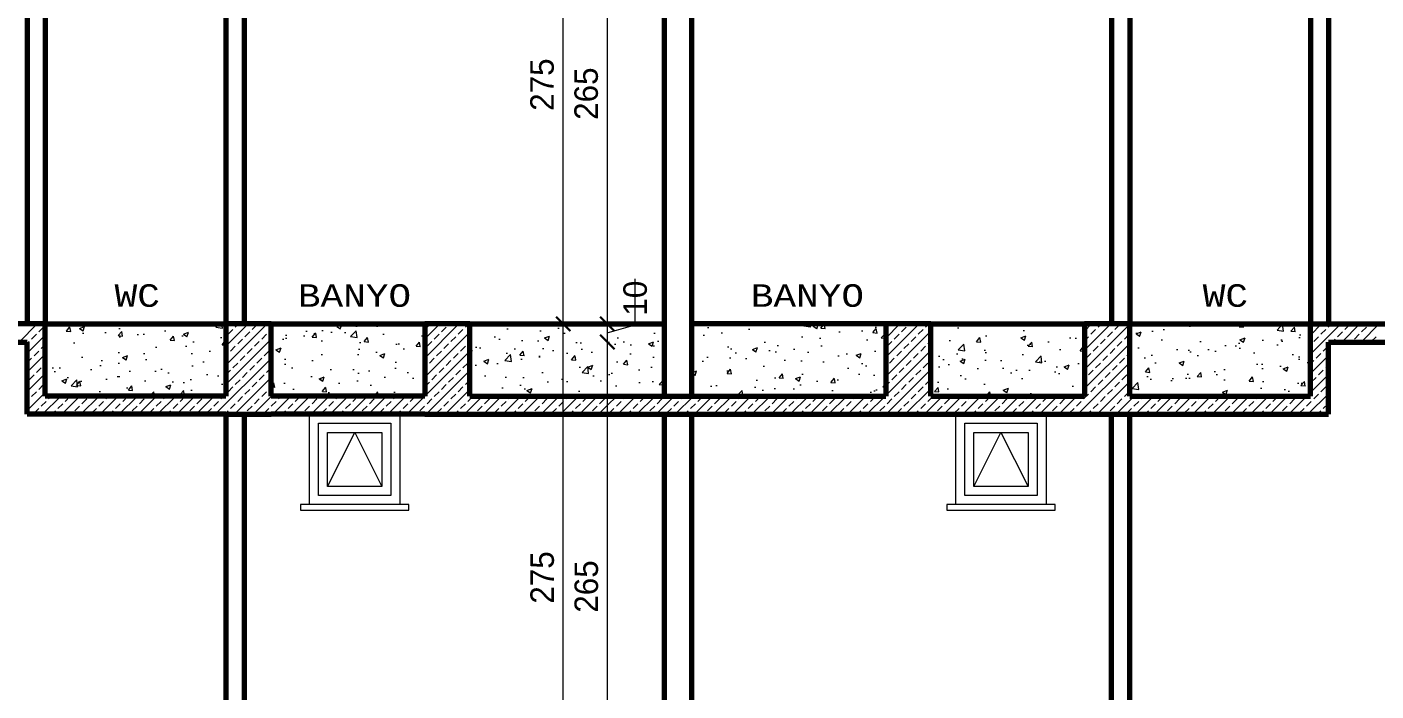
# Model space of a CAD drawing. Header units: millimetres. Extents: x 35860 to 71103, y -11298 to -8385.
# Drawn here: x 56603 to 57350, y -10392 to -10024 of the extents above; entities that cross this region are included whole.
import ezdxf
from ezdxf.enums import TextEntityAlignment as Align

# ---------------------------------------------------------------- set-up
doc = ezdxf.new("R2010")
doc.units = ezdxf.units.MM
doc.header["$MEASUREMENT"] = 0
doc.layers.get('0').update_dxf_attribs({"lineweight": 15})
for name, color, linetype, lineweight in [('02', 2, 'Continuous', 20), ('03_Yazı', 1, 'Continuous', 30), ('07', 3, 'Continuous', 70), ('Ölçü', 140, 'Continuous', 20)]:
    doc.layers.add(name, color=color, linetype=linetype, lineweight=lineweight)
doc.styles.add('C', font='')
doc.styles.get('C').set_extended_font_data('Courier New Tur')
pattern_1 = [(50, (2653.41, 65.105), (28.690407, -2.510085), [3, -33]), (355, (2653.41, 65.105), (-5.550053, 30.087685), [2.4, -26.4]), (100.4514, (2655.8, 64.895), (23.140375, 27.577582), [2.549608, -28.045684]), (46.1842, (2653.41, 73.105), (42.689642, -6.62076), [4.5, -49.5]), (96.6356, (2656.967, 72.553), (37.386508, 38.964715), [3.82441, -42.06852]), (351.1842, (2653.41, 73.105), (37.386478, 38.964744), [3.6, -39.6]), (21, (2657.41, 71.105), (23.876282, -16.104756), [3, -33]), (326, (2657.41, 71.105), (9.732613, 29.006002), [2.4, -26.4]), (71.4514, (2659.4, 69.762), (33.608905, 12.90122), [2.549608, -28.045684]), (37.5, (2653.409, 65.105), (0.4863942, 13.3157542), [0, -26.08, 0, -26.8, 0, -26.5]), (7.5, (2653.409, 65.105), (10.5227815, 15.7764685), [0, -15.28, 0, -25.48, 0, -10.1]), (327.5, (2644.489, 65.105), (21.3528974, -0.9021949), [0, -10, 0, -31.2, 0, -41.4]), (317.5, (2640.49, 65.105), (23.327447, 4.004199), [0, -13, 0, -20.72, 0, -29.4])]

msp = doc.modelspace()

# ---------------------------------------------------------------- hatches: boundary and pattern name
h = msp.add_hatch()
h.set_pattern_fill('AR-CONC', color=256, scale=4, style=0)
h.set_pattern_definition(pattern_1)
h.paths.add_polyline_path([(57313.34, -9678.42), (57313.34, -9638.42), (57213.34, -9638.42), (57213.34, -9678.42)])
h.paths.add_polyline_path([(57313.34, -9953.42), (57313.34, -9913.42), (57213.34, -9913.42), (57213.34, -9953.42)])
h.paths.add_polyline_path([(57213.34, -10188.42), (57213.34, -10228.42), (57313.34, -10228.42), (57313.34, -10188.42)])
h = msp.add_hatch()
h.set_pattern_fill('AR-CONC', color=256, scale=4, style=0)
h.set_pattern_definition(pattern_1)
h.paths.add_polyline_path([(56613.34, -10188.42), (56613.34, -10228.42), (56713.34, -10228.42), (56713.34, -10188.42)])
h = msp.add_hatch()
h.set_pattern_fill('AR-CONC', color=256, scale=4, style=0)
h.set_pattern_definition([(50, (2653.41, 340.105), (28.690407, -2.510085), [3, -33]), (355, (2653.41, 340.105), (-5.550053, 30.087685), [2.4, -26.4]), (100.4514, (2655.8, 339.895), (23.140375, 27.577582), [2.549608, -28.045684]), (46.1842, (2653.41, 348.105), (42.689642, -6.62076), [4.5, -49.5]), (96.6356, (2656.967, 347.553), (37.386508, 38.964715), [3.82441, -42.06852]), (351.1842, (2653.41, 348.105), (37.386478, 38.964744), [3.6, -39.6]), (21, (2657.41, 346.105), (23.876282, -16.104756), [3, -33]), (326, (2657.41, 346.105), (9.732613, 29.006002), [2.4, -26.4]), (71.4514, (2659.4, 344.762), (33.608905, 12.90122), [2.549608, -28.045684]), (37.5, (2653.409, 340.105), (0.4863942, 13.3157542), [0, -26.08, 0, -26.8, 0, -26.5]), (7.5, (2653.409, 340.105), (10.5227815, 15.7764685), [0, -15.28, 0, -25.48, 0, -10.1]), (327.5, (2644.489, 340.105), (21.3528974, -0.9021949), [0, -10, 0, -31.2, 0, -41.4]), (317.5, (2640.49, 340.105), (23.327447, 4.004199), [0, -13, 0, -20.72, 0, -29.4])])
h.paths.add_polyline_path([(56970.84, -10188.42), (56970.84, -10228.42), (57078.34, -10228.42), (57078.34, -10188.42)])
h.paths.add_polyline_path([(57103.34, -10228.42), (57188.34, -10228.42), (57188.34, -10188.42), (57103.34, -10188.42)])
h.paths.add_polyline_path([(56848.34, -10188.42), (56848.34, -10228.42), (56955.84, -10228.42), (56955.84, -10188.42)])
h.paths.add_polyline_path([(56738.34, -10188.42), (56738.34, -10228.42), (56823.34, -10228.42), (56823.34, -10188.42)])

# ---------------------------------------------------------------- linework, layer by layer
for p, q in [((56598.88, -10198.42), (56608.88, -10188.42)), ((56603.34, -10204.58), (56613.34, -10194.58)), ((56605.83, -10196.78), (56608.48, -10194.13)), ((56609.81, -10192.81), (56612.46, -10190.15)), ((56713.34, -10190.04), (56714.95, -10188.42)), ((56713.34, -10200.64), (56725.56, -10188.42)), ((56713.34, -10211.25), (56736.16, -10188.42)), ((56714.55, -10194.13), (56717.2, -10191.48)), ((56718.52, -10190.15), (56720.25, -10188.42)), ((56723.83, -10195.46), (56726.48, -10192.81)), ((56727.8, -10191.48), (56730.46, -10188.83)), ((56733.11, -10196.78), (56735.76, -10194.13)), ((56737.08, -10192.81), (56738.34, -10191.55)), ((56823.34, -10196.71), (56831.62, -10188.42)), ((56823.34, -10207.31), (56842.23, -10188.42)), ((56823.34, -10191.4), (56825.91, -10188.83)), ((56823.34, -10217.92), (56848.34, -10192.92)), ((56828.57, -10196.78), (56831.22, -10194.13)), ((56832.54, -10192.81), (56835.2, -10190.15)), ((56836.52, -10188.83), (56836.93, -10188.42)), ((56841.82, -10194.13), (56844.48, -10191.48)), ((56845.8, -10190.15), (56847.53, -10188.42)), ((57078.34, -10196.27), (57086.18, -10188.42)), ((57078.34, -10206.87), (57096.79, -10188.42)), ((57078.34, -10190.96), (57080.47, -10188.83)), ((57078.34, -10217.48), (57103.34, -10192.48)), ((57083.12, -10196.78), (57085.78, -10194.13)), ((57087.1, -10192.81), (57089.75, -10190.15)), ((57091.08, -10188.83), (57091.49, -10188.42)), ((57096.38, -10194.13), (57099.03, -10191.48)), ((57100.36, -10190.15), (57102.09, -10188.42)), ((57188.34, -10192.33), (57192.25, -10188.42)), ((57188.34, -10202.94), (57202.85, -10188.42)), ((57188.34, -10213.54), (57213.34, -10188.54)), ((57191.84, -10194.13), (57194.49, -10191.48)), ((57195.82, -10190.15), (57197.55, -10188.42)), ((57201.12, -10195.46), (57203.77, -10192.81)), ((57205.1, -10191.48), (57207.75, -10188.83)), ((57210.4, -10196.78), (57213.06, -10194.13)), ((57313.34, -10194.61), (57319.53, -10188.42)), ((57313.34, -10205.22), (57330.13, -10188.42)), ((57313.82, -10188.83), (57314.22, -10188.42)), ((57319.12, -10194.13), (57321.77, -10191.48)), ((57323.1, -10190.15), (57324.83, -10188.42)), ((57328.4, -10195.46), (57331.05, -10192.81)), ((57330.74, -10198.42), (57340.74, -10188.42)), ((57332.38, -10191.48), (57335.03, -10188.83)), ((57337.68, -10196.78), (57340.33, -10194.13)), ((57341.35, -10198.42), (57351.35, -10188.42)), ((57341.66, -10192.81), (57344.31, -10190.15)), ((57345.64, -10188.83), (57346.04, -10188.42)), ((56603.34, -10199.27), (56604.5, -10198.11)), ((56611.13, -10202.09), (56613.34, -10199.88)), ((56713.34, -10221.85), (56738.34, -10196.85)), ((56715.87, -10203.41), (56718.52, -10200.76)), ((56719.85, -10199.43), (56722.5, -10196.78)), ((56725.15, -10204.74), (56727.8, -10202.09)), ((56729.13, -10200.76), (56731.78, -10198.11)), ((56824.59, -10200.76), (56827.24, -10198.11)), ((56833.87, -10202.09), (56836.52, -10199.43)), ((56837.85, -10198.11), (56840.5, -10195.46)), ((56843.15, -10203.41), (56845.8, -10200.76)), ((56847.13, -10199.43), (56848.34, -10198.22)), ((57079.15, -10200.76), (57081.8, -10198.11)), ((57088.43, -10202.09), (57091.08, -10199.43)), ((57092.41, -10198.11), (57095.06, -10195.46)), ((57097.71, -10203.41), (57100.36, -10200.76)), ((57101.69, -10199.43), (57103.34, -10197.78)), ((57188.34, -10197.63), (57190.52, -10195.46)), ((57188.34, -10224.15), (57213.34, -10199.15)), ((57193.17, -10203.41), (57195.82, -10200.76)), ((57197.15, -10199.43), (57199.8, -10196.78)), ((57202.45, -10204.74), (57205.1, -10202.09)), ((57206.43, -10200.76), (57209.08, -10198.11)), ((57313.34, -10199.91), (57313.82, -10199.43)), ((57315.14, -10198.11), (57317.8, -10195.46)), ((57320.45, -10203.41), (57323.1, -10200.76)), ((57325.44, -10198.42), (57327.08, -10196.78)), ((57336.04, -10198.42), (57336.36, -10198.11)), ((57346.96, -10198.11), (57349.62, -10195.46)), ((56603.34, -10215.18), (56613.34, -10205.18)), ((56603.34, -10209.88), (56605.83, -10207.39)), ((56607.15, -10206.06), (56609.81, -10203.41)), ((56707.38, -10238.42), (56738.34, -10207.46)), ((56713.34, -10205.95), (56714.55, -10204.74)), ((56717.2, -10212.69), (56719.85, -10210.04)), ((56721.17, -10208.72), (56723.83, -10206.06)), ((56730.46, -10210.04), (56733.11, -10207.39)), ((56734.43, -10206.06), (56737.08, -10203.41)), ((56813.44, -10238.42), (56848.34, -10203.53)), ((56825.91, -10210.04), (56828.57, -10207.39)), ((56829.89, -10206.06), (56832.54, -10203.41)), ((56835.2, -10211.37), (56837.85, -10208.72)), ((56839.17, -10207.39), (56841.82, -10204.74)), ((56844.48, -10212.69), (56847.13, -10210.04)), ((57078.34, -10228.09), (57103.34, -10203.09)), ((57080.47, -10210.04), (57083.12, -10207.39)), ((57084.45, -10206.06), (57087.1, -10203.41)), ((57089.75, -10211.37), (57092.41, -10208.72)), ((57093.73, -10207.39), (57096.38, -10204.74)), ((57099.03, -10212.69), (57101.69, -10210.04)), ((57103.01, -10208.72), (57103.34, -10208.39)), ((57184.67, -10238.42), (57213.34, -10209.76)), ((57189.19, -10207.39), (57191.84, -10204.74)), ((57194.49, -10212.69), (57197.15, -10210.04)), ((57198.47, -10208.72), (57201.12, -10206.06)), ((57207.75, -10210.04), (57210.4, -10207.39)), ((57211.73, -10206.06), (57213.34, -10204.45)), ((57313.34, -10215.82), (57323.34, -10205.82)), ((57313.34, -10210.52), (57315.14, -10208.72)), ((57316.47, -10207.39), (57319.12, -10204.74)), ((56603.34, -10225.79), (56613.34, -10215.79)), ((56604.5, -10219.32), (56607.15, -10216.67)), ((56608.48, -10215.34), (56611.13, -10212.69)), ((56612.46, -10211.37), (56613.34, -10210.49)), ((56713.34, -10216.55), (56715.87, -10214.02)), ((56722.5, -10218), (56725.15, -10215.34)), ((56726.48, -10214.02), (56729.13, -10211.37)), ((56731.78, -10219.32), (56734.43, -10216.67)), ((56735.76, -10215.34), (56738.34, -10212.76)), ((56823.34, -10212.62), (56824.59, -10211.37)), ((56824.05, -10238.42), (56848.34, -10214.13)), ((56827.24, -10219.32), (56829.89, -10216.67)), ((56831.22, -10215.34), (56833.87, -10212.69)), ((56840.5, -10216.67), (56843.15, -10214.02)), ((57078.34, -10212.18), (57079.15, -10211.37)), ((57078.61, -10238.42), (57103.34, -10213.69)), ((57081.8, -10219.32), (57084.45, -10216.67)), ((57085.78, -10215.34), (57088.43, -10212.69)), ((57095.06, -10216.67), (57097.71, -10214.02)), ((57190.52, -10216.67), (57193.17, -10214.02)), ((57199.8, -10218), (57202.45, -10215.34)), ((57203.77, -10214.02), (57206.43, -10211.37)), ((57209.08, -10219.32), (57211.73, -10216.67)), ((57213.06, -10215.34), (57213.34, -10215.06)), ((57313.34, -10226.43), (57323.34, -10216.43)), ((57317.8, -10216.67), (57320.45, -10214.02)), ((57321.77, -10212.69), (57323.34, -10211.13)), ((56609.81, -10224.62), (56612.46, -10221.97)), ((56714.55, -10225.95), (56717.2, -10223.3)), ((56717.98, -10238.42), (56738.34, -10218.07)), ((56718.52, -10221.97), (56721.17, -10219.32)), ((56723.83, -10227.28), (56726.48, -10224.62)), ((56727.8, -10223.3), (56730.46, -10220.65)), ((56737.08, -10224.62), (56738.34, -10223.37)), ((56823.34, -10223.22), (56825.91, -10220.65)), ((56832.54, -10224.62), (56835.2, -10221.97)), ((56834.66, -10238.42), (56848.34, -10224.74)), ((56836.52, -10220.65), (56839.17, -10218)), ((56841.82, -10225.95), (56844.48, -10223.3)), ((56845.8, -10221.97), (56848.34, -10219.44)), ((57078.34, -10222.78), (57080.47, -10220.65)), ((57087.1, -10224.62), (57089.75, -10221.97)), ((57089.21, -10238.42), (57103.34, -10224.3)), ((57091.08, -10220.65), (57093.73, -10218)), ((57096.38, -10225.95), (57099.03, -10223.3)), ((57100.36, -10221.97), (57103.01, -10219.32)), ((57188.34, -10218.85), (57189.19, -10218)), ((57191.84, -10225.95), (57194.49, -10223.3)), ((57195.28, -10238.42), (57213.34, -10220.36)), ((57195.82, -10221.97), (57198.47, -10219.32)), ((57201.12, -10227.28), (57203.77, -10224.62)), ((57205.1, -10223.3), (57207.75, -10220.65)), ((57313.82, -10220.65), (57316.47, -10218)), ((57319.12, -10225.95), (57321.77, -10223.3)), ((57323.1, -10221.97), (57323.34, -10221.73)), ((56603.34, -10236.4), (56613.34, -10226.4)), ((56603.34, -10231.09), (56604.5, -10229.93)), ((56605.83, -10228.6), (56608.48, -10225.95)), ((56611.13, -10233.91), (56613.78, -10231.25)), ((56611.92, -10238.42), (56621.92, -10228.42)), ((56615.11, -10229.93), (56616.61, -10228.42)), ((56620.41, -10235.23), (56623.06, -10232.58)), ((56622.52, -10238.42), (56632.52, -10228.42)), ((56624.39, -10231.25), (56627.04, -10228.6)), ((56633.13, -10238.42), (56643.13, -10228.42)), ((56633.67, -10232.58), (56636.32, -10229.93)), ((56637.65, -10228.6), (56637.83, -10228.42)), ((56642.95, -10233.91), (56645.6, -10231.25)), ((56643.74, -10238.42), (56653.74, -10228.42)), ((56646.93, -10229.93), (56648.43, -10228.42)), ((56652.23, -10235.23), (56654.88, -10232.58)), ((56654.34, -10238.42), (56664.34, -10228.42)), ((56656.21, -10231.25), (56658.86, -10228.6)), ((56664.95, -10238.42), (56674.95, -10228.42)), ((56665.49, -10232.58), (56668.14, -10229.93)), ((56669.47, -10228.6), (56669.65, -10228.42)), ((56674.77, -10233.91), (56677.42, -10231.25)), ((56675.56, -10238.42), (56685.56, -10228.42)), ((56678.75, -10229.93), (56680.25, -10228.42)), ((56684.05, -10235.23), (56686.7, -10232.58)), ((56686.16, -10238.42), (56696.16, -10228.42)), ((56688.03, -10231.25), (56690.68, -10228.6)), ((56696.77, -10238.42), (56706.77, -10228.42)), ((56697.31, -10232.58), (56699.96, -10229.93)), ((56701.29, -10228.6), (56701.47, -10228.42)), ((56706.59, -10233.91), (56709.24, -10231.25)), ((56710.57, -10229.93), (56712.07, -10228.42)), ((56715.87, -10235.23), (56718.52, -10232.58)), ((56719.85, -10231.25), (56722.5, -10228.6)), ((56728.59, -10238.42), (56738.59, -10228.42)), ((56729.13, -10232.58), (56731.78, -10229.93)), ((56733.11, -10228.6), (56735.76, -10225.95)), ((56738.41, -10233.91), (56741.06, -10231.25)), ((56739.2, -10238.42), (56749.2, -10228.42)), ((56742.39, -10229.93), (56743.89, -10228.42)), ((56747.69, -10235.23), (56750.34, -10232.58)), ((56749.8, -10238.42), (56759.8, -10228.42)), ((56751.67, -10231.25), (56754.32, -10228.6)), ((56760.41, -10238.42), (56770.41, -10228.42)), ((56760.95, -10232.58), (56763.6, -10229.93)), ((56764.93, -10228.6), (56765.11, -10228.42)), ((56770.23, -10233.91), (56772.88, -10231.25)), ((56771.02, -10238.42), (56781.02, -10228.42)), ((56774.21, -10229.93), (56775.71, -10228.42)), ((56779.51, -10235.23), (56782.16, -10232.58)), ((56781.62, -10238.42), (56791.62, -10228.42)), ((56783.49, -10231.25), (56786.14, -10228.6)), ((56792.23, -10238.42), (56802.23, -10228.42)), ((56792.77, -10232.58), (56795.42, -10229.93)), ((56796.75, -10228.6), (56796.93, -10228.42)), ((56802.05, -10233.91), (56804.7, -10231.25)), ((56802.84, -10238.42), (56812.84, -10228.42)), ((56806.03, -10229.93), (56807.53, -10228.42)), ((56811.33, -10235.23), (56813.98, -10232.58)), ((56815.31, -10231.25), (56817.96, -10228.6)), ((56824.59, -10232.58), (56827.24, -10229.93)), ((56828.57, -10228.6), (56831.22, -10225.95)), ((56833.87, -10233.91), (56836.52, -10231.25)), ((56837.85, -10229.93), (56840.5, -10227.28)), ((56843.15, -10235.23), (56845.8, -10232.58)), ((56845.26, -10238.42), (56855.26, -10228.42)), ((56847.13, -10231.25), (56849.78, -10228.6)), ((56855.87, -10238.42), (56865.87, -10228.42)), ((56856.41, -10232.58), (56859.06, -10229.93)), ((56860.39, -10228.6), (56860.57, -10228.42)), ((56865.69, -10233.91), (56868.34, -10231.25)), ((56866.48, -10238.42), (56876.48, -10228.42)), ((56869.67, -10229.93), (56871.17, -10228.42)), ((56874.97, -10235.23), (56877.62, -10232.58)), ((56877.08, -10238.42), (56887.08, -10228.42)), ((56878.95, -10231.25), (56881.6, -10228.6)), ((56887.69, -10238.42), (56897.69, -10228.42)), ((56888.23, -10232.58), (56890.88, -10229.93)), ((56892.21, -10228.6), (56892.39, -10228.42)), ((56897.51, -10233.91), (56899.91, -10231.5)), ((56899.91, -10236.81), (56908.3, -10228.42)), ((56899.91, -10231.5), (56900.16, -10231.25)), ((56901.49, -10229.93), (56902.99, -10228.42)), ((56906.79, -10235.23), (56909.44, -10232.58)), ((56908.9, -10238.42), (56918.9, -10228.42)), ((56910.77, -10231.25), (56913.42, -10228.6)), ((56920.05, -10232.58), (56922.7, -10229.93)), ((56924.03, -10228.6), (56924.21, -10228.42)), ((56924.31, -10233.62), (56929.51, -10228.42)), ((56929.33, -10233.91), (56931.98, -10231.25)), ((56930.12, -10238.42), (56940.12, -10228.42)), ((56933.31, -10229.93), (56934.81, -10228.42)), ((56938.61, -10235.23), (56941.26, -10232.58)), ((56940.72, -10238.42), (56950.72, -10228.42)), ((56942.59, -10231.25), (56945.24, -10228.6)), ((56951.33, -10238.42), (56961.33, -10228.42)), ((56951.87, -10232.58), (56954.52, -10229.93)), ((56955.85, -10228.6), (56956.03, -10228.42)), ((56961.15, -10233.91), (56963.8, -10231.25)), ((56961.94, -10238.42), (56971.94, -10228.42)), ((56965.13, -10229.93), (56966.63, -10228.42)), ((56970.43, -10235.23), (56973.08, -10232.58)), ((56972.54, -10238.42), (56982.54, -10228.42)), ((56974.41, -10231.25), (56977.06, -10228.6)), ((56983.15, -10238.42), (56993.15, -10228.42)), ((56983.69, -10232.58), (56986.34, -10229.93)), ((56987.67, -10228.6), (56987.85, -10228.42)), ((56992.97, -10233.91), (56995.62, -10231.25)), ((56993.76, -10238.42), (57003.76, -10228.42)), ((56996.95, -10229.93), (56998.45, -10228.42)), ((57002.25, -10235.23), (57004.9, -10232.58)), ((57004.36, -10238.42), (57014.36, -10228.42)), ((57006.23, -10231.25), (57008.88, -10228.6)), ((57014.97, -10238.42), (57024.97, -10228.42)), ((57015.51, -10232.58), (57018.16, -10229.93)), ((57019.49, -10228.6), (57019.67, -10228.42)), ((57024.79, -10233.91), (57027.44, -10231.25)), ((57025.58, -10238.42), (57035.58, -10228.42)), ((57028.77, -10229.93), (57030.27, -10228.42)), ((57034.07, -10235.23), (57036.72, -10232.58)), ((57036.18, -10238.42), (57046.18, -10228.42)), ((57038.05, -10231.25), (57040.7, -10228.6)), ((57046.79, -10238.42), (57056.79, -10228.42)), ((57047.33, -10232.58), (57049.98, -10229.93)), ((57051.31, -10228.6), (57051.49, -10228.42)), ((57056.61, -10233.91), (57059.26, -10231.25)), ((57057.39, -10238.42), (57067.39, -10228.42)), ((57060.59, -10229.93), (57062.09, -10228.42)), ((57065.89, -10235.23), (57068.54, -10232.58)), ((57068, -10238.42), (57078, -10228.42)), ((57069.87, -10231.25), (57072.52, -10228.6)), ((57079.15, -10232.58), (57081.8, -10229.93)), ((57083.12, -10228.6), (57085.78, -10225.95)), ((57088.43, -10233.91), (57091.08, -10231.25)), ((57092.41, -10229.93), (57095.06, -10227.28)), ((57097.71, -10235.23), (57100.36, -10232.58)), ((57099.82, -10238.42), (57109.82, -10228.42)), ((57101.69, -10231.25), (57104.34, -10228.6)), ((57110.43, -10238.42), (57120.43, -10228.42)), ((57110.97, -10232.58), (57113.62, -10229.93)), ((57114.94, -10228.6), (57115.12, -10228.42)), ((57120.25, -10233.91), (57122.9, -10231.25)), ((57121.03, -10238.42), (57131.03, -10228.42)), ((57124.23, -10229.93), (57125.73, -10228.42)), ((57129.53, -10235.23), (57132.18, -10232.58)), ((57131.64, -10238.42), (57141.64, -10228.42)), ((57133.51, -10231.25), (57136.16, -10228.6)), ((57142.25, -10238.42), (57152.25, -10228.42)), ((57142.79, -10232.58), (57145.44, -10229.93)), ((57146.76, -10228.6), (57146.94, -10228.42)), ((57152.07, -10233.91), (57154.72, -10231.25)), ((57152.85, -10238.42), (57162.85, -10228.42)), ((57156.05, -10229.93), (57157.55, -10228.42)), ((57161.35, -10235.23), (57164, -10232.58)), ((57163.46, -10238.42), (57173.46, -10228.42)), ((57165.33, -10231.25), (57167.98, -10228.6)), ((57174.07, -10238.42), (57184.07, -10228.42)), ((57174.61, -10232.58), (57177.26, -10229.93)), ((57178.58, -10228.6), (57178.76, -10228.42)), ((57183.89, -10233.91), (57186.54, -10231.25)), ((57187.87, -10229.93), (57190.52, -10227.28)), ((57193.17, -10235.23), (57195.82, -10232.58)), ((57197.15, -10231.25), (57199.8, -10228.6)), ((57205.89, -10238.42), (57215.89, -10228.42)), ((57206.43, -10232.58), (57209.08, -10229.93)), ((57210.4, -10228.6), (57213.06, -10225.95)), ((57215.71, -10233.91), (57218.36, -10231.25)), ((57216.49, -10238.42), (57226.49, -10228.42)), ((57219.68, -10229.93), (57221.19, -10228.42)), ((57224.99, -10235.23), (57227.64, -10232.58)), ((57227.1, -10238.42), (57237.1, -10228.42)), ((57228.97, -10231.25), (57231.62, -10228.6)), ((57237.71, -10238.42), (57247.71, -10228.42)), ((57238.25, -10232.58), (57240.9, -10229.93)), ((57242.22, -10228.6), (57242.4, -10228.42)), ((57247.53, -10233.91), (57250.18, -10231.25)), ((57248.31, -10238.42), (57258.31, -10228.42)), ((57251.5, -10229.93), (57253.01, -10228.42)), ((57256.81, -10235.23), (57259.46, -10232.58)), ((57258.92, -10238.42), (57268.92, -10228.42)), ((57260.79, -10231.25), (57263.44, -10228.6)), ((57269.53, -10238.42), (57279.53, -10228.42)), ((57270.07, -10232.58), (57272.72, -10229.93)), ((57274.04, -10228.6), (57274.22, -10228.42)), ((57279.35, -10233.91), (57282, -10231.25)), ((57280.13, -10238.42), (57290.13, -10228.42)), ((57283.32, -10229.93), (57284.83, -10228.42)), ((57288.63, -10235.23), (57291.28, -10232.58)), ((57290.74, -10238.42), (57300.74, -10228.42)), ((57292.61, -10231.25), (57295.26, -10228.6)), ((57301.35, -10238.42), (57311.35, -10228.42)), ((57301.89, -10232.58), (57304.54, -10229.93)), ((57305.86, -10228.6), (57306.04, -10228.42)), ((57311.17, -10233.91), (57313.82, -10231.25)), ((57311.95, -10238.42), (57323.34, -10227.04)), ((57315.14, -10229.93), (57317.8, -10227.28)), ((57320.45, -10235.23), (57323.1, -10232.58)), ((56607.15, -10237.88), (56609.81, -10235.23)), ((56617.22, -10238.42), (56619.09, -10236.56)), ((56627.83, -10238.42), (56628.37, -10237.88)), ((56629.69, -10236.56), (56632.34, -10233.91)), ((56638.97, -10237.88), (56641.63, -10235.23)), ((56649.04, -10238.42), (56650.91, -10236.56)), ((56659.65, -10238.42), (56660.19, -10237.88)), ((56661.51, -10236.56), (56664.16, -10233.91)), ((56670.79, -10237.88), (56673.44, -10235.23)), ((56680.86, -10238.42), (56682.73, -10236.56)), ((56691.47, -10238.42), (56692.01, -10237.88)), ((56693.33, -10236.56), (56695.98, -10233.91)), ((56702.61, -10237.88), (56705.26, -10235.23)), ((56712.68, -10238.42), (56714.55, -10236.56)), ((56723.29, -10238.42), (56723.83, -10237.88)), ((56725.15, -10236.56), (56727.8, -10233.91)), ((56734.43, -10237.88), (56737.08, -10235.23)), ((56744.5, -10238.42), (56746.37, -10236.56)), ((56755.11, -10238.42), (56755.65, -10237.88)), ((56756.97, -10236.56), (56759.62, -10233.91)), ((56766.25, -10237.88), (56768.9, -10235.23)), ((56776.32, -10238.42), (56778.19, -10236.56)), ((56786.93, -10238.42), (56787.47, -10237.88)), ((56788.79, -10236.56), (56791.44, -10233.91)), ((56798.07, -10237.88), (56800.72, -10235.23)), ((56808.14, -10238.42), (56810, -10236.56)), ((56818.75, -10238.42), (56819.29, -10237.88)), ((56820.61, -10236.56), (56823.26, -10233.91)), ((56829.89, -10237.88), (56832.54, -10235.23)), ((56839.96, -10238.42), (56841.82, -10236.56)), ((56850.57, -10238.42), (56851.11, -10237.88)), ((56852.43, -10236.56), (56855.08, -10233.91)), ((56861.71, -10237.88), (56864.36, -10235.23)), ((56871.78, -10238.42), (56873.64, -10236.56)), ((56882.39, -10238.42), (56882.93, -10237.88)), ((56884.25, -10236.56), (56886.9, -10233.91)), ((56893.53, -10237.88), (56896.18, -10235.23)), ((56898.3, -10238.42), (56899.91, -10236.81)), ((56903.6, -10238.42), (56905.46, -10236.56)), ((56914.21, -10238.42), (56914.75, -10237.88)), ((56916.07, -10236.56), (56918.72, -10233.91)), ((56919.51, -10238.42), (56924.31, -10233.62)), ((56925.35, -10237.88), (56928, -10235.23)), ((56935.42, -10238.42), (56937.28, -10236.56)), ((56946.03, -10238.42), (56946.56, -10237.88)), ((56947.89, -10236.56), (56950.54, -10233.91)), ((56957.17, -10237.88), (56959.82, -10235.23)), ((56967.24, -10238.42), (56969.1, -10236.56)), ((56977.85, -10238.42), (56978.38, -10237.88)), ((56979.71, -10236.56), (56982.36, -10233.91)), ((56988.99, -10237.88), (56991.64, -10235.23)), ((56999.06, -10238.42), (57000.92, -10236.56)), ((57009.67, -10238.42), (57010.2, -10237.88)), ((57011.53, -10236.56), (57014.18, -10233.91)), ((57020.81, -10237.88), (57023.46, -10235.23)), ((57030.88, -10238.42), (57032.74, -10236.56)), ((57041.49, -10238.42), (57042.02, -10237.88)), ((57043.35, -10236.56), (57046, -10233.91)), ((57052.63, -10237.88), (57055.28, -10235.23)), ((57062.7, -10238.42), (57064.56, -10236.56)), ((57073.3, -10238.42), (57073.84, -10237.88)), ((57075.17, -10236.56), (57077.82, -10233.91)), ((57084.45, -10237.88), (57087.1, -10235.23)), ((57094.52, -10238.42), (57096.38, -10236.56)), ((57105.12, -10238.42), (57105.66, -10237.88)), ((57106.99, -10236.56), (57109.64, -10233.91)), ((57116.27, -10237.88), (57118.92, -10235.23)), ((57126.34, -10238.42), (57128.2, -10236.56)), ((57136.94, -10238.42), (57137.48, -10237.88)), ((57138.81, -10236.56), (57141.46, -10233.91)), ((57148.09, -10237.88), (57150.74, -10235.23)), ((57158.16, -10238.42), (57160.02, -10236.56)), ((57168.76, -10238.42), (57169.3, -10237.88)), ((57170.63, -10236.56), (57173.28, -10233.91)), ((57179.91, -10237.88), (57182.56, -10235.23)), ((57189.98, -10238.42), (57191.84, -10236.56)), ((57200.58, -10238.42), (57201.12, -10237.88)), ((57202.45, -10236.56), (57205.1, -10233.91)), ((57211.73, -10237.88), (57214.38, -10235.23)), ((57221.8, -10238.42), (57223.66, -10236.56)), ((57232.4, -10238.42), (57232.94, -10237.88)), ((57234.27, -10236.56), (57236.92, -10233.91)), ((57243.55, -10237.88), (57246.2, -10235.23)), ((57253.62, -10238.42), (57255.48, -10236.56)), ((57264.22, -10238.42), (57264.76, -10237.88)), ((57266.09, -10236.56), (57268.74, -10233.91)), ((57275.37, -10237.88), (57278.02, -10235.23)), ((57285.44, -10238.42), (57287.3, -10236.56)), ((57296.04, -10238.42), (57296.58, -10237.88)), ((57297.91, -10236.56), (57300.56, -10233.91)), ((57307.19, -10237.88), (57309.84, -10235.23)), ((57317.26, -10238.42), (57319.12, -10236.56)), ((57322.56, -10238.42), (57323.34, -10237.64))]:
    msp.add_line(p, q)
at = {"linetype": 'ByBlock', "const_width": 1.2}
for points in [[(56903.91, -10192.42), (56895.91, -10184.42)], [(56895.91, -10184.42), (56903.91, -10192.42)], [(56928.31, -10192.42), (56920.31, -10184.42)], [(56920.31, -10184.42), (56928.31, -10192.42)], [(56928.31, -10202.42), (56920.31, -10194.42)], [(56920.31, -10194.42), (56928.31, -10202.42)]]:
    msp.add_lwpolyline(points, dxfattribs=at)
for p in [(56899.91, -10188.42), (56899.91, -10188.42), (56899.91, -10188.42), (56924.31, -10188.42), (56924.31, -10188.42), (56924.31, -10188.42), (56924.31, -10198.42), (56924.31, -10198.42), (56924.31, -10198.42)]:
    msp.add_point(p)
at = {"layer": '02'}
for p, q in [((56769.59, -10278.42), (56784.59, -10248.42)), ((56784.59, -10248.42), (56799.59, -10278.42)), ((57127.09, -10278.42), (57142.09, -10248.42)), ((57142.09, -10248.42), (57157.09, -10278.42)), ((56759.59, -10288.42), (56754.59, -10288.42)), ((56754.59, -10288.42), (56754.59, -10291.42)), ((56754.59, -10291.42), (56814.59, -10291.42)), ((56814.59, -10288.42), (56809.59, -10288.42)), ((56814.59, -10291.42), (56814.59, -10288.42)), ((57117.09, -10288.42), (57112.09, -10288.42)), ((57112.09, -10288.42), (57112.09, -10291.42)), ((57112.09, -10291.42), (57172.09, -10291.42)), ((57172.09, -10288.42), (57167.09, -10288.42)), ((57172.09, -10291.42), (57172.09, -10288.42))]:
    msp.add_line(p, q, dxfattribs=at)
for points in [[(56759.59, -10238.42), (56809.59, -10238.42), (56809.59, -10288.42), (56759.59, -10288.42)], [(57117.09, -10238.42), (57167.09, -10238.42), (57167.09, -10288.42), (57117.09, -10288.42)], [(56764.59, -10243.42), (56804.59, -10243.42), (56804.59, -10283.42), (56764.59, -10283.42)], [(57122.09, -10243.42), (57162.09, -10243.42), (57162.09, -10283.42), (57122.09, -10283.42)], [(56769.59, -10248.42), (56799.59, -10248.42), (56799.59, -10278.42), (56769.59, -10278.42)], [(57127.09, -10248.42), (57157.09, -10248.42), (57157.09, -10278.42), (57127.09, -10278.42)]]:
    msp.add_lwpolyline(points, close=True, dxfattribs=at)
at = {"layer": '07'}
for p, q in [((56603.34, -9963.42), (56603.34, -10188.42)), ((56613.34, -9963.42), (56613.34, -10188.42)), ((56713.34, -9963.42), (56713.34, -10188.42)), ((56723.34, -9963.42), (56723.34, -10188.42)), ((56955.84, -9963.42), (56955.84, -10228.42)), ((56970.84, -9963.42), (56970.84, -10228.42)), ((57203.34, -9963.42), (57203.34, -10188.42)), ((57213.34, -9963.42), (57213.34, -10188.42)), ((57313.34, -9963.42), (57313.34, -10188.42)), ((57323.34, -9963.42), (57323.34, -10188.42)), ((56613.34, -10188.42), (56363.34, -10188.42)), ((56613.34, -10228.42), (56613.34, -10188.42)), ((56613.34, -10188.42), (56713.34, -10188.42)), ((56713.34, -10188.42), (56713.34, -10228.42)), ((56738.34, -10188.42), (56713.34, -10188.42)), ((56738.34, -10228.42), (56738.34, -10188.42)), ((56738.34, -10188.42), (56823.34, -10188.42)), ((56823.34, -10188.42), (56823.34, -10228.42)), ((56848.34, -10188.42), (56823.34, -10188.42)), ((56848.34, -10228.42), (56848.34, -10188.42)), ((56848.34, -10188.42), (56955.84, -10188.42)), ((56955.84, -10188.42), (56955.84, -10228.42)), ((56970.84, -10188.42), (56970.84, -10228.42)), ((57078.34, -10188.42), (56970.84, -10188.42)), ((57078.34, -10188.42), (57078.34, -10228.42)), ((57103.34, -10188.42), (57078.34, -10188.42)), ((57103.34, -10228.42), (57103.34, -10188.42)), ((57103.34, -10188.42), (57188.34, -10188.42)), ((57188.34, -10188.42), (57188.34, -10228.42)), ((57213.34, -10188.42), (57188.34, -10188.42)), ((57213.34, -10228.42), (57213.34, -10188.42)), ((57213.34, -10188.42), (57313.34, -10188.42)), ((57313.34, -10188.42), (57636.96, -10188.42)), ((57313.34, -10228.42), (57313.34, -10188.42)), ((56363.34, -10198.42), (56603.34, -10198.42)), ((56603.34, -10238.42), (56603.34, -10198.42)), ((57323.34, -10198.42), (57611.96, -10198.42)), ((57323.34, -10238.42), (57323.34, -10198.42)), ((56713.34, -10228.42), (56613.34, -10228.42)), ((56823.34, -10228.42), (56738.34, -10228.42)), ((56848.34, -10228.42), (57078.34, -10228.42)), ((57103.34, -10228.42), (57188.34, -10228.42)), ((57213.34, -10228.42), (57313.34, -10228.42)), ((56713.34, -10238.42), (56603.34, -10238.42)), ((56713.34, -10238.42), (56738.34, -10238.42)), ((56713.34, -10238.42), (56713.34, -10463.42)), ((56723.34, -10238.42), (56723.34, -10463.42)), ((56823.34, -10238.42), (56738.34, -10238.42)), ((56823.34, -10238.42), (56848.34, -10238.42)), ((56848.34, -10238.42), (56953.34, -10238.42)), ((56848.34, -10238.42), (57188.34, -10238.42)), ((56953.34, -10238.42), (57088.34, -10238.42)), ((56955.84, -10238.42), (56955.84, -10503.42)), ((56970.84, -10238.42), (56970.84, -10503.42)), ((57078.34, -10238.42), (57103.34, -10238.42)), ((57188.34, -10238.42), (57213.34, -10238.42)), ((57203.34, -10463.42), (57203.34, -10238.42)), ((57213.34, -10238.42), (57323.34, -10238.42)), ((57213.34, -10463.42), (57213.34, -10238.42))]:
    msp.add_line(p, q, dxfattribs=at)
at = {"layer": 'Ölçü'}
for p, q in [((56899.91, -10188.42), (56899.91, -9913.42)), ((56924.31, -9923.42), (56924.31, -10188.42)), ((56939.7, -10188.81), (56939.7, -10163.38)), ((56899.29, -10188.42), (56898.66, -10188.42)), ((56899.91, -10463.42), (56899.91, -10188.42)), ((56924.31, -10188.42), (56924.31, -10198.42)), ((56924.31, -10193.42), (56939.7, -10188.81)), ((56924.94, -10188.42), (56925.56, -10188.42)), ((56924.31, -10198.42), (56924.31, -10463.42)), ((56924.94, -10198.42), (56925.56, -10198.42))]:
    msp.add_line(p, q, dxfattribs=at)

# ---------------------------------------------------------------- texts
at = {"layer": '03_Yazı'}
for s, p in [('275', (56894.71, -10070.43)), ('265', (56919.11, -10075.43)), ('10', (56946.2, -10183.81)), ('275', (56894.78, -10343.26)), ('265', (56919.18, -10348.26))]:
    msp.add_text(s, height=13, rotation=90, dxfattribs=at).set_placement(p)
at = {"layer": '03_Yazı', "style": 'C'}
for tag, p in [('WC', (56664.27, -10172.68)), ('BANYO', (56784.47, -10172.68)), ('BANYO', (57035.04, -10172.68)), ('WC', (57266.29, -10172.68))]:
    msp.add_attdef(tag, text='A:10.00m2', height=12.5, dxfattribs=at).set_placement(p, align=Align.MIDDLE_CENTER)

doc.saveas('drawing.dxf')
